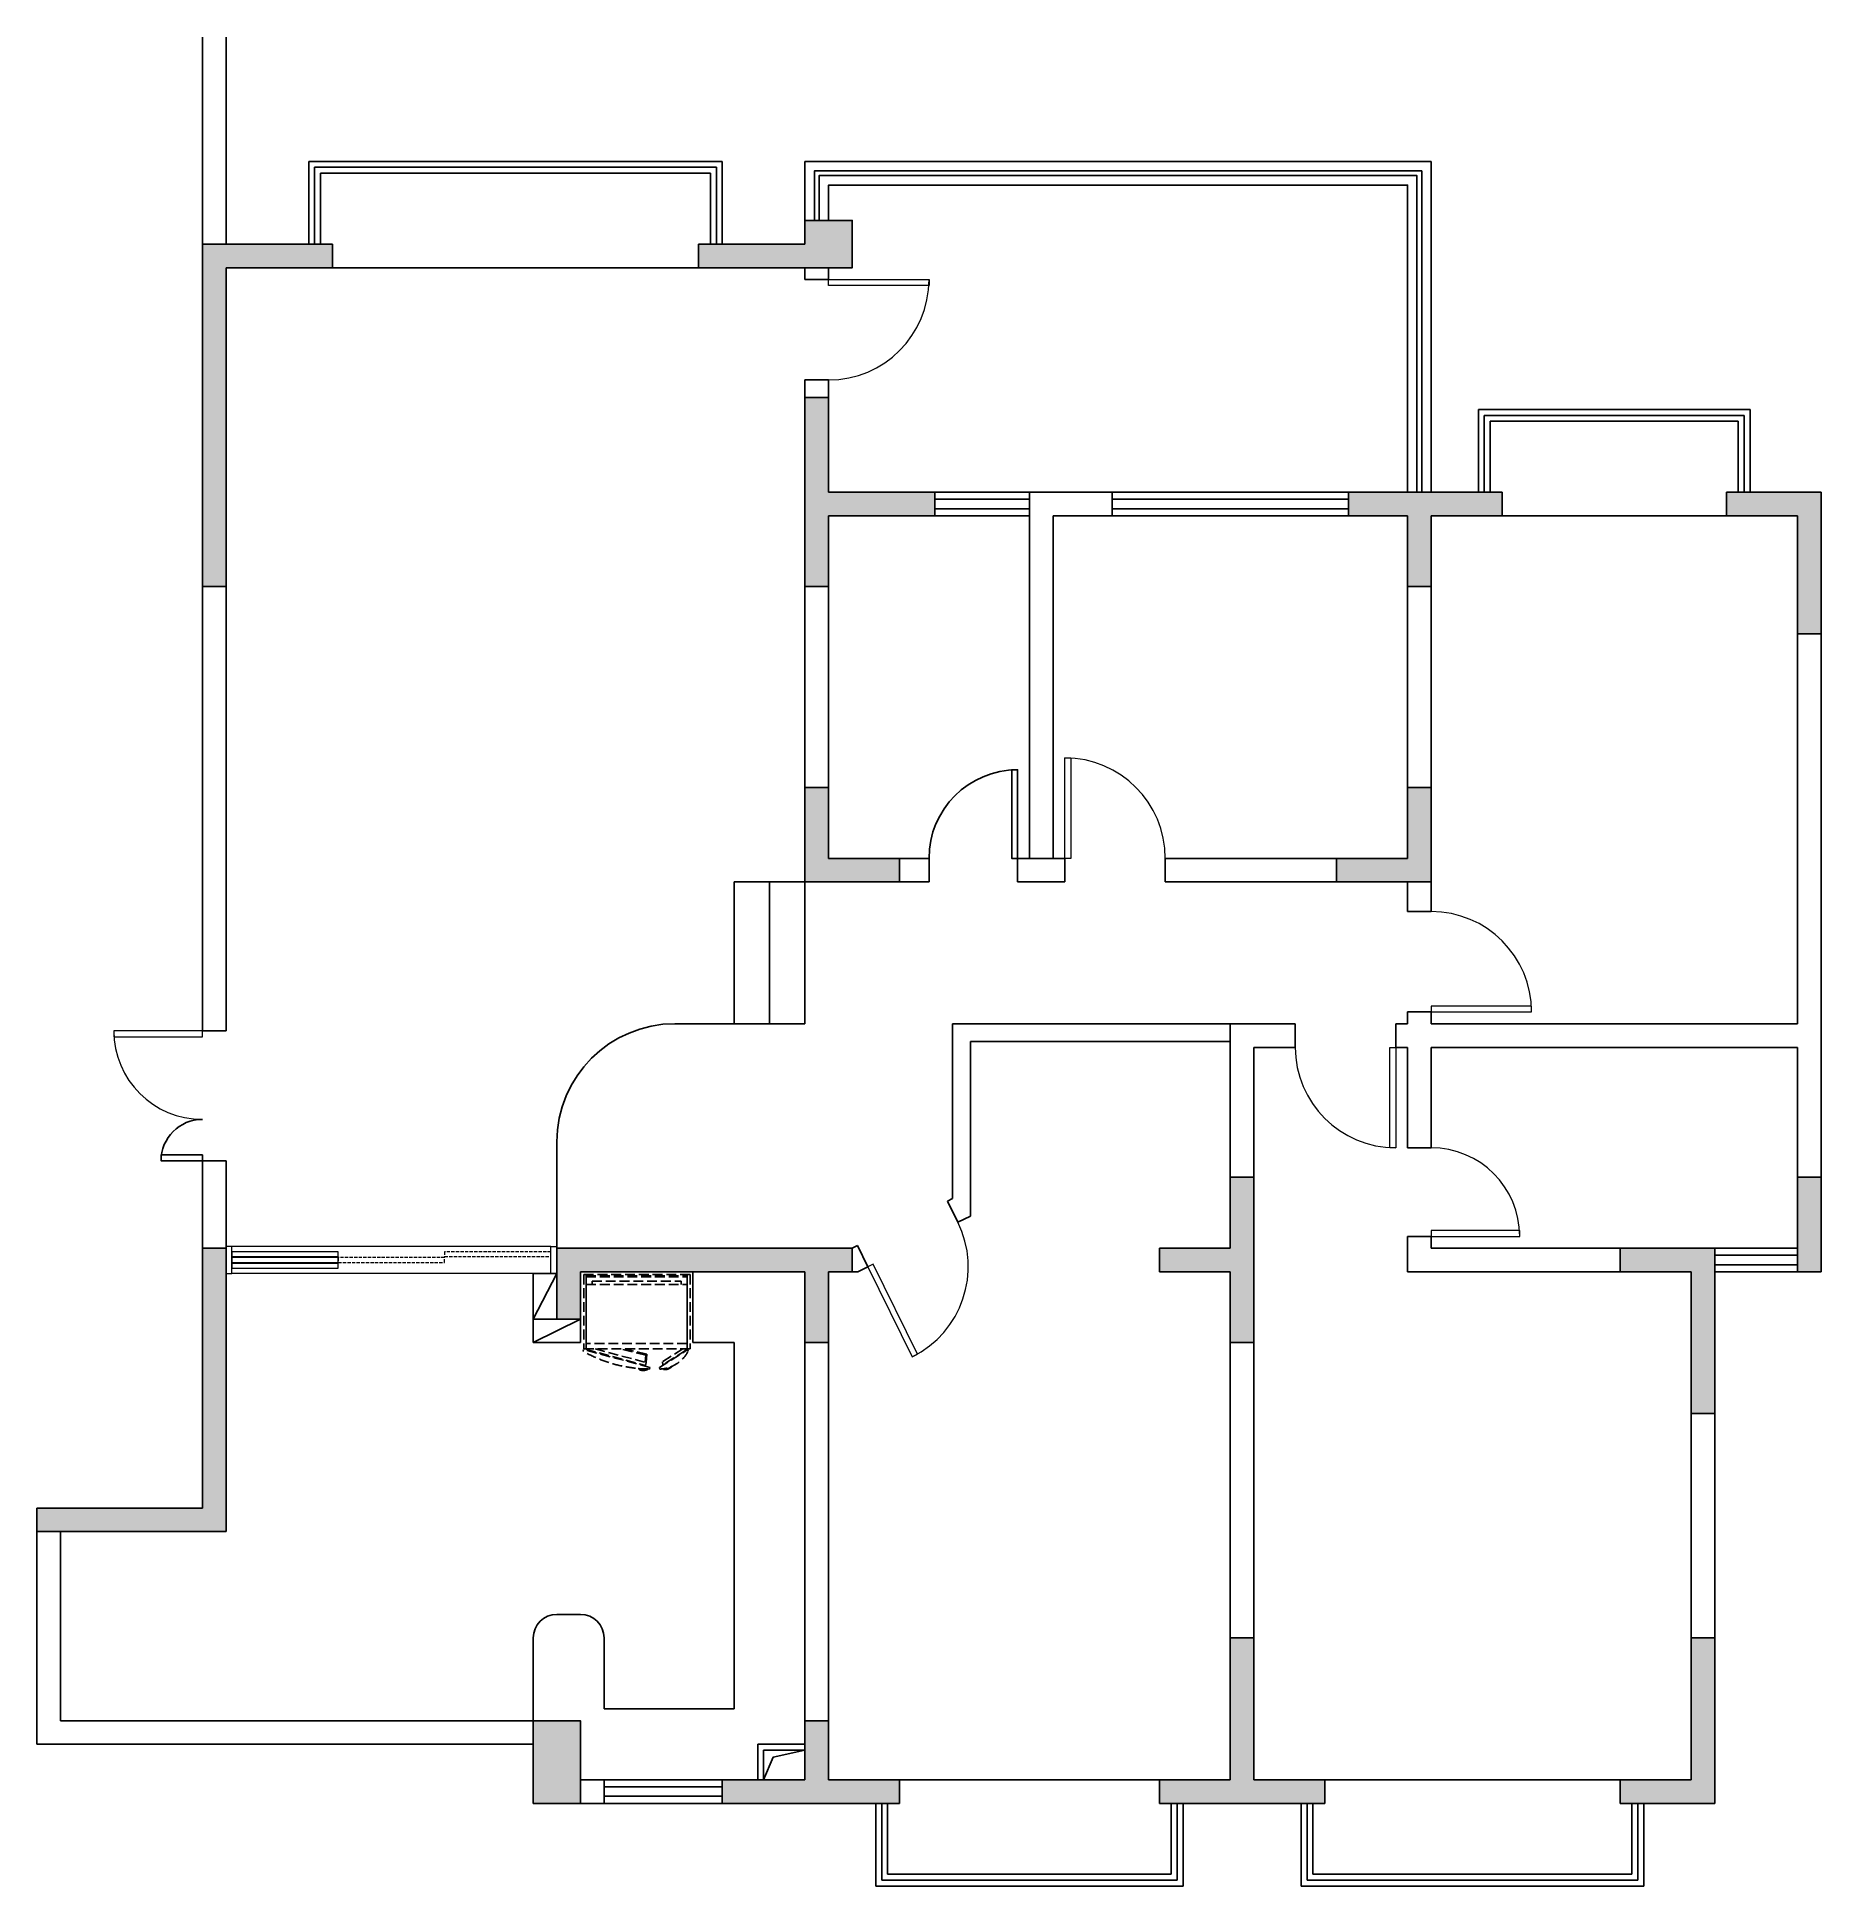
# Model space of a CAD drawing. Header units: millimetres. Extents: x 1299472 to 1314572, y -297158 to -281505.
import ezdxf

# ---------------------------------------------------------------- set-up
doc = ezdxf.new("R2010")
doc.units = ezdxf.units.MM
doc.linetypes.add('AX-B-comp-new-P01$0$DASH', pattern=[0.35, 0.25, -0.1])
doc.layers.add('F-DOOR', color=3, linetype='Continuous', lineweight=13)
for name, color, linetype in [('F-FURN', 3, 'Continuous'), ('F-SAN FIT', 4, 'Continuous'), ('S-S.WALL', 7, 'Continuous'), ('S-楼梯', 108, 'Continuous')]:
    doc.layers.add(name, color=color, linetype=linetype)

# ---------------------------------------------------------------- blocks, each defined once
blk = doc.blocks.new('*U432')
blk.add_lwpolyline([(0, 0), (0, 750), (-50, 750), (-50, 0)], close=True)
at = {"color": 8}
blk.add_arc((0, 0), 750, 90, 180, dxfattribs=at)
blk = doc.blocks.new('*U433')
blk.add_lwpolyline([(0, 0), (0, 850), (-50, 850), (-50, 0)], close=True)
at = {"color": 8}
blk.add_arc((0, 0), 850, 90, 180, dxfattribs=at)
blk = doc.blocks.new('*U434')
blk.add_lwpolyline([(0, 0), (0, 850), (50, 850), (50, 0)], close=True)
at = {"color": 8}
blk.add_arc((0, 0), 850, 0, 90, dxfattribs=at)
blk = doc.blocks.new('*U435')
blk.add_lwpolyline([(0, 0), (0, 750), (-50, 750), (-50, 0)], close=True)
at = {"color": 8}
blk.add_arc((0, 0), 750, 90, 180, dxfattribs=at)

msp = doc.modelspace()

# ---------------------------------------------------------------- hatches: boundary and pattern name
at = {"layer": 'S-S.WALL'}
h = msp.add_hatch(color=251, dxfattribs=at)
h.dxf.hatch_style = 1
h.paths.add_polyline_path([(1306372, -283058), (1305972, -283058), (1305972, -283258), (1305072, -283258), (1305072, -283458), (1305972, -283458), (1306372, -283458)])
h.paths.add_polyline_path([(1301072, -291758), (1300872, -291758), (1300872, -293958), (1299472, -293958), (1299472, -294158), (1301072, -294158)])
h.paths.add_polyline_path([(1306172, -284558), (1305972, -284558), (1305972, -286158), (1306172, -286158), (1306172, -285558), (1307072, -285558), (1307072, -285358), (1306172, -285358)])
h = msp.add_hatch(color=251, dxfattribs=at)
h.dxf.hatch_style = 1
h.paths.add_polyline_path([(1301972, -283258), (1300872, -283258), (1300872, -286158), (1301072, -286158), (1301072, -283458), (1301972, -283458)])
h = msp.add_hatch(color=251, dxfattribs=at)
h.dxf.hatch_style = 1
h.paths.add_polyline_path([(1306772, -288458), (1306172, -288458), (1306172, -287858), (1305972, -287858), (1305972, -288658), (1306772, -288658)])
h.paths.add_polyline_path([(1311272, -287858), (1311072, -287858), (1311072, -288458), (1310472, -288458), (1310472, -288658), (1311272, -288658)])
h.paths.add_polyline_path([(1311872, -285358), (1310572, -285358), (1310572, -285558), (1311072, -285558), (1311072, -286158), (1311272, -286158), (1311272, -285558), (1311872, -285558)])
h.paths.add_polyline_path([(1314572, -285358), (1313772, -285358), (1313772, -285558), (1314372, -285558), (1314372, -286558), (1314572, -286558)])
h = msp.add_hatch(color=251, dxfattribs=at)
h.dxf.hatch_style = 1
h.paths.add_polyline_path([(1309772, -291158), (1309572, -291158), (1309572, -291758), (1308972, -291758), (1308972, -291958), (1309572, -291958), (1309572, -292558), (1309772, -292558)])
h.paths.add_polyline_path([(1313672, -291758), (1312872, -291758), (1312872, -291958), (1313472, -291958), (1313472, -293158), (1313672, -293158)])
h.paths.add_polyline_path([(1314572, -291158), (1314372, -291158), (1314372, -291958), (1314572, -291958)])
h = msp.add_hatch(color=251, dxfattribs=at)
h.dxf.hatch_style = 1
h.paths.add_polyline_path([(1304072, -295758), (1303672, -295758), (1303672, -296458), (1304072, -296458)])
h.paths.add_polyline_path([(1306172, -295758), (1305972, -295758), (1305972, -296258), (1305272, -296258), (1305272, -296458), (1306772, -296458), (1306772, -296258), (1306172, -296258)])
h.paths.add_polyline_path([(1306372, -291758), (1303872, -291758), (1303872, -292358), (1304072, -292358), (1304072, -291958), (1305972, -291958), (1305972, -292558), (1306172, -292558), (1306172, -291958), (1306372, -291958)])
h = msp.add_hatch(color=251, dxfattribs=at)
h.dxf.hatch_style = 1
h.paths.add_polyline_path([(1310372, -296258), (1309772, -296258), (1309772, -295058), (1309572, -295058), (1309572, -296258), (1308972, -296258), (1308972, -296458), (1310372, -296458)])
h.paths.add_polyline_path([(1313672, -295058), (1313472, -295058), (1313472, -296258), (1312872, -296258), (1312872, -296458), (1313672, -296458)])

# ---------------------------------------------------------------- linework, layer by layer
at = {"extrusion": (0, 0, -1)}
for points in [[(-1307772, -288458), (-1307772, -287708), (-1307722, -287708), (-1307722, -288458)], [(-1300872, -291018), (-1300522, -291018), (-1300522, -290968), (-1300872, -290968)]]:
    msp.add_lwpolyline(points, close=True, dxfattribs=at)
at = {"color": 8, "extrusion": (0, 0, -1)}
for centre, radius in [((-1307772, -288458), 750), ((-1300872, -291018), 350)]:
    msp.add_arc(centre, radius, 0, 90, dxfattribs=at)
at = {"layer": 'F-DOOR', "color": 1, "linetype": 'ByBlock'}
for p, q in [((1303822, -291743), (1301122, -291743)), ((1303822, -291973), (1301122, -291973))]:
    msp.add_line(p, q, dxfattribs=at)
for points in [[(1301072, -291958), (1301072, -291973), (1301122, -291973), (1301122, -291743), (1301072, -291743), (1301072, -291758)], [(1303872, -291958), (1303872, -291973), (1303822, -291973), (1303822, -291743), (1303872, -291743), (1303872, -291758)]]:
    msp.add_lwpolyline(points, dxfattribs=at)
at = {"layer": 'F-DOOR', "linetype": 'ByBlock'}
for points in [[(1301122, -291828), (1302022, -291828), (1302022, -291788), (1301122, -291788)], [(1301122, -291878), (1302022, -291878), (1302022, -291838), (1301122, -291838)], [(1301122, -291928), (1302022, -291928), (1302022, -291888), (1301122, -291888)]]:
    msp.add_lwpolyline(points, close=True, dxfattribs=at)
at = {"layer": 'F-DOOR', "color": 8, "linetype": 'AX-B-comp-new-P01$0$DASH', "ltscale": 111}
for points in [[(1302022, -291878), (1302922, -291878), (1302922, -291838), (1302022, -291838)], [(1302922, -291828), (1303822, -291828), (1303822, -291788), (1302922, -291788)]]:
    msp.add_lwpolyline(points, close=True, dxfattribs=at)
at = {"layer": 'F-FURN', "color": 251, "linetype": 'AX-B-comp-new-P01$0$DASH', "ltscale": 333}
for p, q in [((1304100, -291981), (1304100, -292611)), ((1304100, -291981), (1305000, -291981)), ((1304120, -291981), (1304120, -292611)), ((1304120, -291991), (1304974, -291991)), ((1304120, -292001), (1304974, -292001)), ((1304120, -292566), (1304120, -292067)), ((1304120, -292067), (1304974, -292067)), ((1304170, -292067), (1304170, -292037)), ((1304170, -292037), (1304924, -292037)), ((1304924, -292067), (1304924, -292037)), ((1304974, -291981), (1304974, -292611)), ((1304974, -292067), (1304974, -292566)), ((1304974, -292075), (1304974, -292539)), ((1305000, -291981), (1305000, -292611)), ((1304095, -292631), (1304099, -292617)), ((1304660, -292767), (1304099, -292617)), ((1305000, -292611), (1304100, -292611)), ((1304120, -292611), (1304119, -292615)), ((1304119, -292615), (1304120, -292611)), ((1304119, -292615), (1304621, -292750)), ((1304974, -292566), (1304120, -292566)), ((1304197, -292611), (1304627, -292726)), ((1304624, -292664), (1304409, -292611)), ((1304633, -292656), (1304447, -292611)), ((1304620, -292724), (1304624, -292664)), ((1304627, -292726), (1304633, -292656)), ((1304740, -292767), (1304979, -292617)), ((1304938, -292611), (1304765, -292721)), ((1304960, -292624), (1304770, -292746)), ((1304960, -292624), (1304957, -292611)), ((1304983, -292631), (1304979, -292617)), ((1304627, -292726), (1304621, -292750)), ((1304660, -292767), (1304656, -292781)), ((1304740, -292767), (1304744, -292781)), ((1304765, -292721), (1304770, -292746))]:
    msp.add_line(p, q, dxfattribs=at)
at = {"layer": 'F-FURN', "color": 251, "linetype": 'AX-B-comp-new-P01$0$DASH', "ltscale": 333, "extrusion": (0, 0, -1)}
for centre, radius, start, end in [((-1304661, -291639), 1142, -89.7077, -60.2923), ((-1304732, -292498), 284, -151.9673, -92.4397), ((-1304603, -292710), 83.4, -122.1418, -51.893), ((-1304603, -292710), 78.4, -116.553, -57.4818), ((-1304786, -292703), 83.4, -139.2769, -69.0282), ((-1304786, -292703), 78.4, -133.6882, -74.6169)]:
    msp.add_arc(centre, radius, start, end, dxfattribs=at)
at = {"layer": 'F-SAN FIT'}
for p, q in [((1303672, -292558), (1303672, -291973)), ((1303672, -291973), (1303872, -291973)), ((1305022, -292558), (1305022, -291958)), ((1303872, -292358), (1303672, -292358)), ((1304072, -292358), (1304072, -292558)), ((1304072, -292558), (1303672, -292558)), ((1305022, -292558), (1305372, -292558)), ((1305372, -295658), (1305372, -292558)), ((1303872, -294858), (1304072, -294858)), ((1303672, -295758), (1303672, -295058)), ((1304272, -295058), (1304272, -295658)), ((1304272, -295658), (1305372, -295658))]:
    msp.add_line(p, q, dxfattribs=at)
at = {"layer": 'F-SAN FIT', "color": 8}
for p, q in [((1303672, -292358), (1303872, -291973)), ((1304072, -292358), (1303672, -292558))]:
    msp.add_line(p, q, dxfattribs=at)
at = {"layer": 'F-SAN FIT'}
for centre, start, end in [((1303872, -295058), 90, 180), ((1304072, -295058), 0, 90)]:
    msp.add_arc(centre, 200, start, end, dxfattribs=at)
at = {"layer": 'S-S.WALL'}
for p, q in [((1300872, -289918), (1300872, -281505)), ((1301072, -283258), (1301072, -281505)), ((1300872, -283258), (1301972, -283258)), ((1301972, -283458), (1301972, -283258)), ((1305072, -283458), (1305072, -283258)), ((1305072, -283258), (1305972, -283258)), ((1301072, -283458), (1301972, -283458)), ((1301072, -289918), (1301072, -283458)), ((1305072, -283458), (1305972, -283458)), ((1305972, -283558), (1305972, -283458)), ((1306172, -283558), (1306172, -283458)), ((1306172, -283558), (1305972, -283558)), ((1305972, -288658), (1305972, -284408)), ((1306172, -284408), (1305972, -284408)), ((1306172, -285358), (1306172, -284408)), ((1306172, -284558), (1305972, -284558)), ((1306172, -285358), (1307072, -285358)), ((1307072, -285558), (1307072, -285358)), ((1307872, -288458), (1307872, -285358)), ((1307872, -285358), (1308572, -285358)), ((1308572, -285558), (1308572, -285358)), ((1310572, -285558), (1310572, -285358)), ((1310572, -285358), (1311872, -285358)), ((1311872, -285558), (1311872, -285358)), ((1313772, -285558), (1313772, -285358)), ((1313772, -285358), (1314572, -285358)), ((1314572, -291958), (1314572, -285358)), ((1306172, -285558), (1307072, -285558)), ((1306172, -288458), (1306172, -285558)), ((1308072, -288458), (1308072, -285558)), ((1308072, -285558), (1308572, -285558)), ((1310572, -285558), (1311072, -285558)), ((1311072, -288458), (1311072, -285558)), ((1311272, -285558), (1311872, -285558)), ((1311272, -288908), (1311272, -285558)), ((1313772, -285558), (1314372, -285558)), ((1314372, -289858), (1314372, -285558)), ((1301072, -286158), (1300872, -286158)), ((1306172, -286158), (1305972, -286158)), ((1311072, -286158), (1311272, -286158)), ((1314372, -286558), (1314572, -286558)), ((1305972, -287858), (1306172, -287858)), ((1311072, -287858), (1311272, -287858)), ((1306172, -288458), (1307022, -288458)), ((1306772, -288658), (1306772, -288458)), ((1307022, -288658), (1307022, -288458)), ((1307772, -288658), (1307772, -288458)), ((1307772, -288458), (1308172, -288458)), ((1308172, -288658), (1308172, -288458)), ((1309022, -288658), (1309022, -288458)), ((1309022, -288458), (1311072, -288458)), ((1310472, -288658), (1310472, -288458)), ((1305972, -288658), (1307022, -288658)), ((1307772, -288658), (1308172, -288658)), ((1309022, -288658), (1311272, -288658)), ((1311072, -288908), (1311072, -288658)), ((1311072, -288908), (1311272, -288908)), ((1307222, -289858), (1310122, -289858)), ((1307222, -291338), (1307222, -289858)), ((1309572, -291758), (1309572, -289858)), ((1310122, -290058), (1310122, -289858)), ((1310972, -290058), (1310972, -289858)), ((1310972, -289858), (1311072, -289858)), ((1311072, -289858), (1311072, -289758)), ((1311072, -289758), (1311272, -289758)), ((1311272, -289858), (1311272, -289758)), ((1311272, -289858), (1314372, -289858)), ((1300872, -289918), (1301072, -289918)), ((1307372, -290008), (1309572, -290008)), ((1307372, -291487), (1307372, -290008)), ((1309772, -290058), (1310122, -290058)), ((1309772, -296258), (1309772, -290058)), ((1310972, -290058), (1311072, -290058)), ((1311072, -290908), (1311072, -290058)), ((1311272, -290058), (1314372, -290058)), ((1311272, -290908), (1311272, -290058)), ((1314372, -291958), (1314372, -290058)), ((1311072, -290908), (1311272, -290908)), ((1300872, -293958), (1300872, -291018)), ((1300872, -291018), (1301072, -291018)), ((1301072, -294158), (1301072, -291018)), ((1309572, -291158), (1309772, -291158)), ((1314372, -291158), (1314572, -291158)), ((1307178, -291360), (1307222, -291338)), ((1307178, -291360), (1307267, -291539)), ((1307267, -291539), (1307372, -291487)), ((1300872, -291758), (1301072, -291758)), ((1303872, -292358), (1303872, -291758)), ((1303872, -291758), (1306372, -291758)), ((1306372, -291758), (1306416, -291736)), ((1306372, -291958), (1306372, -291758)), ((1306416, -291736), (1306504, -291915)), ((1308972, -291958), (1308972, -291758)), ((1308972, -291758), (1309572, -291758)), ((1311072, -291958), (1311072, -291658)), ((1311072, -291658), (1311272, -291658)), ((1311272, -291758), (1311272, -291658)), ((1311272, -291758), (1313672, -291758)), ((1312872, -291958), (1312872, -291758)), ((1313672, -296458), (1313672, -291758)), ((1306419, -291958), (1306504, -291915)), ((1304072, -291958), (1305972, -291958)), ((1304072, -292358), (1304072, -291958)), ((1305972, -296258), (1305972, -291958)), ((1306172, -296258), (1306172, -291958)), ((1306172, -291958), (1306419, -291958)), ((1308972, -291958), (1309572, -291958)), ((1309572, -296258), (1309572, -291958)), ((1311072, -291958), (1313472, -291958)), ((1313472, -296258), (1313472, -291958)), ((1314372, -291958), (1314572, -291958)), ((1303872, -292358), (1304072, -292358)), ((1305972, -292558), (1306172, -292558)), ((1309572, -292558), (1309772, -292558)), ((1313472, -293158), (1313672, -293158)), ((1299472, -295958), (1299472, -293958)), ((1300872, -293958), (1299472, -293958)), ((1301072, -294158), (1299472, -294158)), ((1299672, -295758), (1299672, -294158)), ((1309572, -295058), (1309772, -295058)), ((1313472, -295058), (1313672, -295058)), ((1299672, -295758), (1303872, -295758)), ((1305972, -295758), (1306172, -295758)), ((1299472, -295958), (1303672, -295958)), ((1305572, -296258), (1305572, -295958)), ((1305572, -295958), (1305972, -295958)), ((1305622, -296008), (1305972, -296008)), ((1305622, -296258), (1305622, -296008)), ((1304072, -296258), (1304272, -296258)), ((1305272, -296258), (1305972, -296258)), ((1306172, -296258), (1306772, -296258)), ((1306772, -296258), (1306772, -296458)), ((1308972, -296258), (1308972, -296458)), ((1308972, -296258), (1309572, -296258)), ((1309772, -296258), (1310372, -296258)), ((1310372, -296258), (1310372, -296458)), ((1312872, -296258), (1312872, -296458)), ((1312872, -296258), (1313472, -296258)), ((1304072, -296458), (1304272, -296458)), ((1305272, -296458), (1306772, -296458)), ((1308972, -296458), (1310372, -296458)), ((1312872, -296458), (1313672, -296458))]:
    msp.add_line(p, q, dxfattribs=at)
at = {"layer": 'S-S.WALL', "color": 2}
for p, q in [((1305272, -282558), (1301772, -282558)), ((1301772, -283258), (1301772, -282558)), ((1305172, -282658), (1301872, -282658)), ((1301872, -283258), (1301872, -282658)), ((1305172, -283258), (1305172, -282658)), ((1305272, -283258), (1305272, -282558)), ((1313972, -284658), (1311672, -284658)), ((1311672, -285358), (1311672, -284658)), ((1313972, -285358), (1313972, -284658)), ((1313872, -284758), (1311772, -284758)), ((1311772, -285358), (1311772, -284758)), ((1313872, -285358), (1313872, -284758)), ((1307072, -285358), (1307872, -285358)), ((1308572, -285358), (1310572, -285358)), ((1307072, -285558), (1307872, -285558)), ((1308572, -285558), (1310572, -285558)), ((1313672, -291758), (1314372, -291758)), ((1313672, -291958), (1314372, -291958)), ((1304272, -296258), (1305272, -296258)), ((1304272, -296458), (1305272, -296458)), ((1306572, -296458), (1306572, -297158)), ((1306672, -296458), (1306672, -297058)), ((1309072, -296458), (1309072, -297058)), ((1309172, -296458), (1309172, -297158)), ((1310172, -296458), (1310172, -297158)), ((1310272, -296458), (1310272, -297058)), ((1312972, -296458), (1312972, -297058)), ((1313072, -296458), (1313072, -297158)), ((1309072, -297058), (1306672, -297058)), ((1312972, -297058), (1310272, -297058)), ((1309172, -297158), (1306572, -297158)), ((1313072, -297158), (1310172, -297158))]:
    msp.add_line(p, q, dxfattribs=at)
at = {"layer": 'S-S.WALL', "color": 1}
for p, q in [((1305222, -282608), (1301822, -282608)), ((1301822, -283258), (1301822, -282608)), ((1305222, -283258), (1305222, -282608)), ((1305972, -282558), (1311272, -282558)), ((1305972, -283058), (1305972, -282558)), ((1311272, -285358), (1311272, -282558)), ((1313922, -284708), (1311722, -284708)), ((1311722, -285358), (1311722, -284708)), ((1313922, -285358), (1313922, -284708)), ((1307072, -285418), (1307872, -285418)), ((1307072, -285498), (1307872, -285498)), ((1308572, -285418), (1310572, -285418)), ((1308572, -285498), (1310572, -285498)), ((1313672, -291818), (1314372, -291818)), ((1313672, -291898), (1314372, -291898)), ((1304272, -296318), (1305272, -296318)), ((1304272, -296398), (1305272, -296398)), ((1306622, -296458), (1306622, -297108)), ((1309122, -296458), (1309122, -297108)), ((1310222, -296458), (1310222, -297108)), ((1313022, -296458), (1313022, -297108)), ((1309122, -297108), (1306622, -297108)), ((1313022, -297108), (1310222, -297108))]:
    msp.add_line(p, q, dxfattribs=at)
at = {"layer": 'S-S.WALL', "color": 4}
for p, q in [((1305072, -283458), (1301972, -283458)), ((1313772, -285558), (1311872, -285558)), ((1308972, -296258), (1306772, -296258)), ((1312872, -296258), (1310372, -296258))]:
    msp.add_line(p, q, dxfattribs=at)
at = {"layer": 'S-S.WALL', "color": 8}
for points in [[(1306052, -283058), (1306052, -282638), (1311192, -282638), (1311192, -285358)], [(1306092, -283058), (1306092, -282678), (1311152, -282678), (1311152, -285358)], [(1305972, -296008), (1305702, -296068), (1305622, -296258)]]:
    msp.add_lwpolyline(points, dxfattribs=at)
at = {"layer": 'S-S.WALL', "color": 1}
msp.add_lwpolyline([(1306172, -283058), (1306172, -282758), (1311072, -282758), (1311072, -285358)], dxfattribs=at)
at = {"layer": 'S-S.WALL'}
for points in [[(1305972, -283458), (1306372, -283458), (1306372, -283058), (1305972, -283058), (1305972, -283258)], [(1304272, -296258), (1304272, -296458)], [(1305272, -296258), (1305272, -296458)]]:
    msp.add_lwpolyline(points, dxfattribs=at)
msp.add_lwpolyline([(1303672, -295758), (1304072, -295758), (1304072, -296458), (1303672, -296458)], close=True, dxfattribs=at)
at = {"layer": 'S-楼梯'}
for p, q in [((1305372, -288658), (1305372, -289858)), ((1305972, -288658), (1305372, -288658)), ((1305672, -288658), (1305672, -289858)), ((1305972, -288658), (1305972, -289858)), ((1305972, -289858), (1304872, -289858)), ((1303872, -291758), (1303872, -290858))]:
    msp.add_line(p, q, dxfattribs=at)
msp.add_arc((1304872, -290858), 1000, 90, 180, dxfattribs=at)

# ---------------------------------------------------------------- block references
at = {"layer": 'F-DOOR', "linetype": 'ByBlock'}
for name, p, rotation in [('*U434', (1306172, -283558), 270), ('*U433', (1311272, -289758), 270), ('*U432', (1300872, -289918), 90), ('*U434', (1310972, -290058), 180), ('*U435', (1311272, -291658), 270), ('*U433', (1306504, -291915), 206.2947900705784)]:
    msp.add_blockref(name, p, dxfattribs=dict(at, rotation=rotation))
msp.add_blockref('*U434', (1308172, -288458), dxfattribs=at)

doc.saveas('drawing.dxf')
